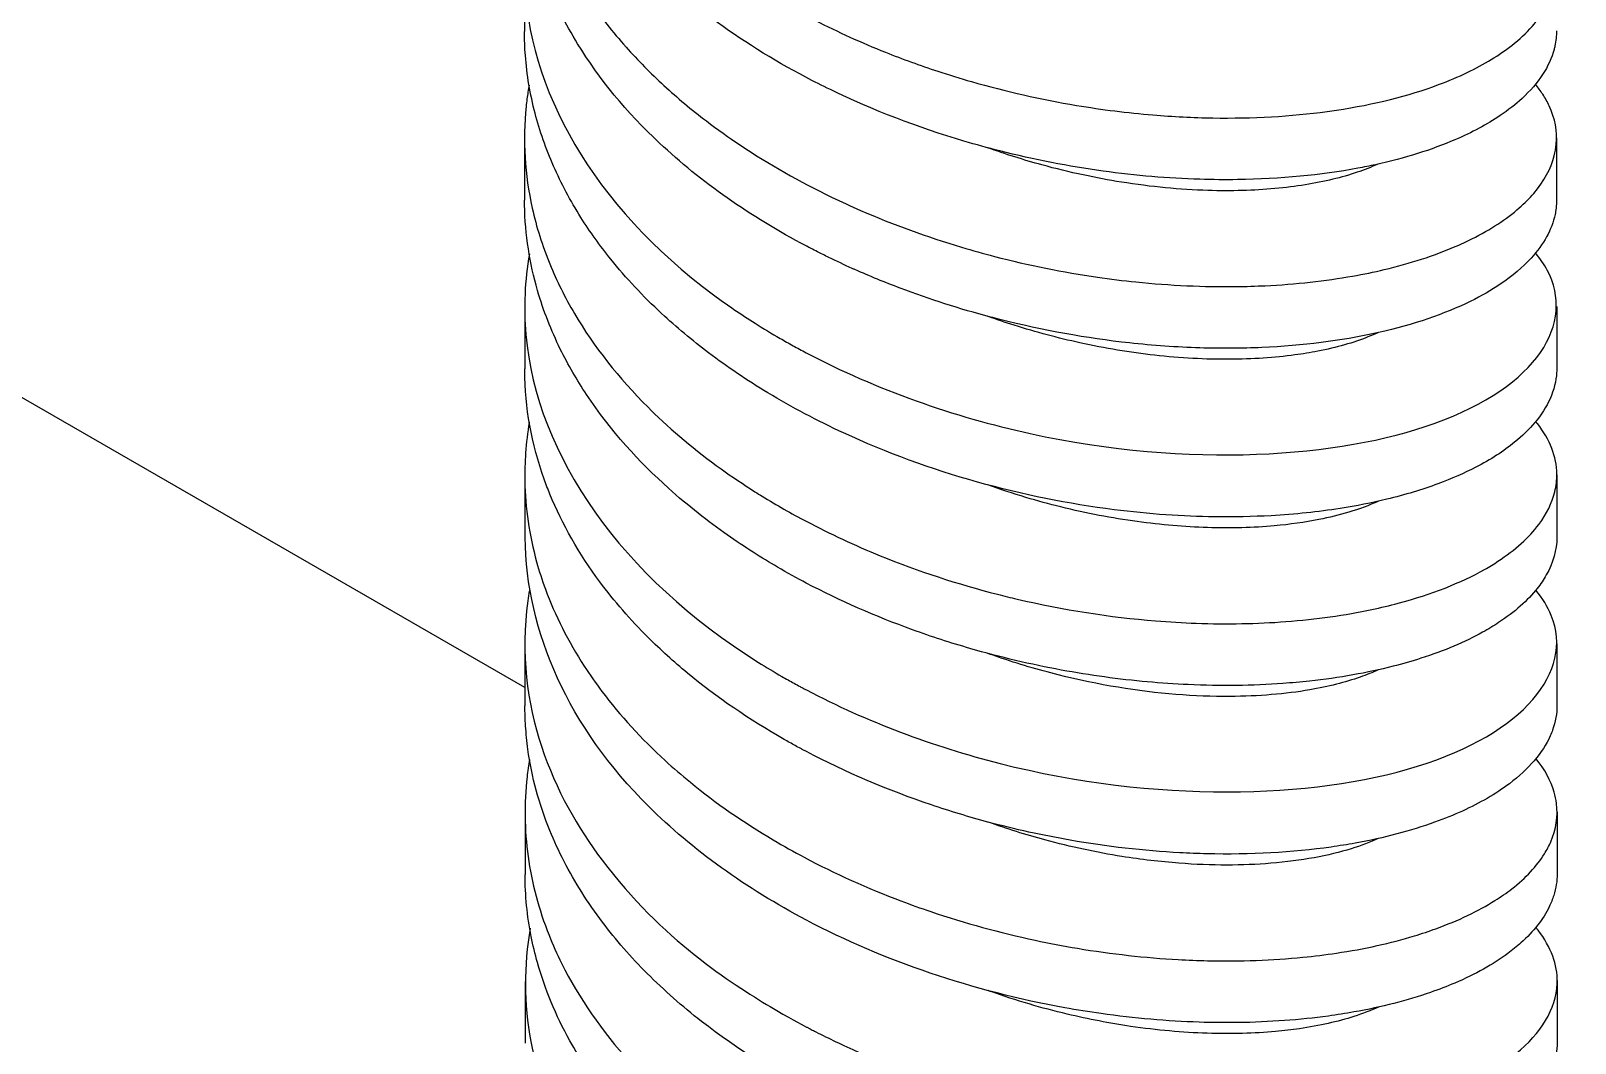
# Model space of a CAD drawing. Header units: millimetres. Extents: x 129 to 6329, y 33 to 3553.
# Drawn here: x 5149.77 to 5179.7, y 2788.16 to 2807.78 of the extents above; entities that cross this region are included whole.
import ezdxf

# ---------------------------------------------------------------- set-up
doc = ezdxf.new("R2010")
doc.units = ezdxf.units.MM
doc.layers.add('vistasIsometricas', color=255, linetype='Continuous')

msp = doc.modelspace()

# ---------------------------------------------------------------- linework, layer by layer
at = {"layer": 'vistasIsometricas', "extrusion": (1e-16, 0.816497, 0.57735)}
for p, q in [((5159.344, 2795.052), (5079.296, 2841.191)), ((5159.334, 2808.961), (5159.335, 2807.765)), ((5176.836, 2806.661), (5176.836, 2806.661)), ((5159.336, 2805.693), (5159.337, 2804.497)), ((5179.336, 2805.708), (5179.337, 2804.512)), ((5176.838, 2803.394), (5176.838, 2803.394)), ((5159.339, 2802.426), (5159.34, 2801.23)), ((5179.339, 2802.44), (5179.34, 2801.244)), ((5159.341, 2799.158), (5159.342, 2797.962)), ((5179.341, 2799.173), (5179.342, 2797.977)), ((5176.843, 2796.859), (5176.843, 2796.859)), ((5159.343, 2795.891), (5159.344, 2794.695)), ((5179.343, 2795.898), (5179.344, 2794.71)), ((5159.406, 2795.017), (5159.406, 2795.017)), ((5159.346, 2792.624), (5159.347, 2791.428)), ((5179.346, 2792.638), (5179.347, 2791.442)), ((5176.847, 2790.324), (5176.847, 2790.324)), ((5159.348, 2789.357), (5159.349, 2788.16)), ((5179.348, 2789.371), (5179.349, 2788.175))]:
    msp.add_line(p, q, dxfattribs=at)
at = {"layer": 'vistasIsometricas'}
for points, knots in [([(5164.789, 2806.88), (5164.142, 2807.221), (5163.532, 2807.602), (5162.971, 2808.019), (5162.521, 2808.354), (5162.104, 2808.712), (5161.725, 2809.089), (5161.519, 2809.295), (5161.324, 2809.506), (5161.141, 2809.722), (5160.624, 2810.335), (5160.207, 2810.989), (5159.906, 2811.666), (5159.876, 2811.734), (5159.847, 2811.801), (5159.819, 2811.869), (5159.568, 2812.483), (5159.412, 2813.115), (5159.355, 2813.75), (5159.338, 2813.933), (5159.33, 2814.116), (5159.33, 2814.299)], [0.091427655, 0.091427655, 0.091427655, 0.091427655, 0.092228967, 0.092228967, 0.092228967, 0.092872743, 0.092872743, 0.092872743, 0.093223851, 0.093223851, 0.093223851, 0.09421872, 0.09421872, 0.09421872, 0.094317832, 0.094317832, 0.094317832, 0.095213594, 0.095213594, 0.095213594, 0.095471195, 0.095471195, 0.095471195, 0.095471195]), ([(5159.418, 2813.264), (5159.372, 2812.989), (5159.344, 2812.712), (5159.324, 2812.115), (5159.339, 2811.794), (5159.424, 2811.102), (5159.504, 2810.732), (5159.719, 2810.036), (5159.848, 2809.71), (5160.171, 2809.041), (5160.369, 2808.699), (5160.809, 2808.057), (5161.045, 2807.755), (5161.532, 2807.208), (5161.777, 2806.959), (5162.297, 2806.482), (5162.572, 2806.253), (5163.072, 2805.871), (5163.292, 2805.714), (5164.073, 2805.193), (5164.666, 2804.857), (5165.472, 2804.469), (5165.659, 2804.383), (5166.482, 2804.024), (5167.138, 2803.786), (5168.017, 2803.523), (5168.229, 2803.464), (5169.107, 2803.236), (5169.776, 2803.102), (5170.689, 2802.969), (5170.937, 2802.939), (5171.851, 2802.845), (5172.503, 2802.816), (5173.319, 2802.826), (5173.505, 2802.832), (5174.286, 2802.869), (5174.854, 2802.933), (5175.594, 2803.064), (5175.799, 2803.106), (5176.504, 2803.273), (5176.963, 2803.423), (5177.482, 2803.646), (5177.592, 2803.696), (5178.059, 2803.93), (5178.366, 2804.132), (5178.718, 2804.44), (5178.811, 2804.534), (5179.094, 2804.864), (5179.227, 2805.109), (5179.311, 2805.433), (5179.324, 2805.507), (5179.353, 2805.832), (5179.308, 2806.082), (5179.158, 2806.401), (5179.117, 2806.476), (5179.027, 2806.615), (5178.979, 2806.679), (5178.927, 2806.743)], [0.986553, 0.986553, 0.986553, 0.986553, 1.041179, 1.041179, 1.104434, 1.104434, 1.178133, 1.178133, 1.244635, 1.244635, 1.317033, 1.317033, 1.384332, 1.384332, 1.443417, 1.443417, 1.501973, 1.501973, 1.545118, 1.545118, 1.650433, 1.650433, 1.681635, 1.681635, 1.786296, 1.786296, 1.819332, 1.819332, 1.922626, 1.922626, 1.9615, 1.9615, 2.066473, 2.066473, 2.097999, 2.097999, 2.200798, 2.200798, 2.241819, 2.241819, 2.347092, 2.347092, 2.376686, 2.376686, 2.478956, 2.478956, 2.522367, 2.522367, 2.62767, 2.62767, 2.659069, 2.659069, 2.763896, 2.763896, 2.796158, 2.796158, 2.824794, 2.824794, 2.824794, 2.824794]), ([(5164.791, 2803.612), (5164.255, 2803.895), (5163.744, 2804.205), (5162.792, 2804.873), (5162.353, 2805.228), (5161.316, 2806.202), (5160.782, 2806.848), (5160.249, 2807.721), (5160.142, 2807.914), (5159.798, 2808.604), (5159.614, 2809.111), (5159.46, 2809.776), (5159.431, 2809.927), (5159.358, 2810.395), (5159.333, 2810.713), (5159.332, 2811.032)], [0.0000171, 0.0000171, 0.0000171, 0.0000171, 0.0932281, 0.0932281, 0.1852943, 0.1852943, 0.3310992, 0.3310992, 0.3717612, 0.3717612, 0.4746401, 0.4746401, 0.5045436, 0.5045436, 0.5674759, 0.5674759, 0.5674759, 0.5674759]), ([(5159.424, 2809.994), (5159.358, 2809.613), (5159.327, 2809.226), (5159.335, 2808.836), (5159.381, 2806.652), (5160.673, 2804.385), (5162.999, 2802.663), (5163.257, 2802.472), (5163.526, 2802.288), (5163.806, 2802.111), (5163.964, 2802.011), (5164.125, 2801.914), (5164.29, 2801.819), (5164.372, 2801.771), (5164.455, 2801.724), (5164.539, 2801.678), (5164.623, 2801.632), (5164.705, 2801.587), (5164.793, 2801.541)], [0.915469632, 0.915469632, 0.915469632, 0.915469632, 0.915791287, 0.915791287, 0.915791287, 0.917592159, 0.917592159, 0.917592159, 0.917791627, 0.917791627, 0.917791627, 0.917904415, 0.917904415, 0.917904415, 0.917960809, 0.917960809, 0.917960809, 0.918017203, 0.918017203, 0.918017203, 0.918017203]), ([(5164.788, 2808.076), (5164.789, 2808.075), (5164.803, 2808.068), (5164.811, 2808.064), (5164.819, 2808.06), (5164.826, 2808.055), (5164.834, 2808.051), (5164.85, 2808.043), (5164.865, 2808.035), (5164.88, 2808.027), (5164.911, 2808.011), (5164.942, 2807.996), (5164.973, 2807.98), (5165.408, 2807.758), (5165.862, 2807.553), (5166.332, 2807.365), (5166.663, 2807.233), (5167.001, 2807.11), (5167.345, 2806.997), (5167.561, 2806.926), (5167.779, 2806.859), (5167.999, 2806.796), (5168.664, 2806.605), (5169.348, 2806.451), (5170.035, 2806.336), (5170.528, 2806.253), (5171.022, 2806.191), (5171.513, 2806.15), (5171.904, 2806.117), (5172.292, 2806.098), (5172.674, 2806.092), (5173.444, 2806.08), (5174.191, 2806.122), (5174.889, 2806.217), (5174.95, 2806.225), (5175.01, 2806.234), (5175.07, 2806.243), (5175.798, 2806.353), (5176.468, 2806.52), (5177.05, 2806.737), (5177.245, 2806.81), (5177.43, 2806.889), (5177.604, 2806.972), (5177.935, 2807.13), (5178.225, 2807.307), (5178.468, 2807.498), (5178.767, 2807.732), (5178.995, 2807.988), (5179.141, 2808.257), (5179.172, 2808.314), (5179.2, 2808.371), (5179.223, 2808.429), (5179.355, 2808.751), (5179.371, 2809.088), (5179.26, 2809.421), (5179.221, 2809.54), (5179.165, 2809.658), (5179.093, 2809.774), (5179.044, 2809.854), (5178.988, 2809.933), (5178.924, 2810.01)], [0.9064565, 0.9064565, 0.9064565, 0.9064565, 0.90646919, 0.90646919, 0.90646919, 0.90648189, 0.90648189, 0.90648189, 0.90650727, 0.90650727, 0.90650727, 0.90655804, 0.90655804, 0.90655804, 0.90726881, 0.90726881, 0.90726881, 0.90776827, 0.90776827, 0.90776827, 0.90808111, 0.90808111, 0.90808111, 0.90902757, 0.90902757, 0.90902757, 0.90970573, 0.90970573, 0.90970573, 0.91024522, 0.91024522, 0.91024522, 0.91133034, 0.91133034, 0.91133034, 0.91142506, 0.91142506, 0.91142506, 0.91257043, 0.91257043, 0.91257043, 0.91295495, 0.91295495, 0.91295495, 0.91368421, 0.91368421, 0.91368421, 0.91457956, 0.91457956, 0.91457956, 0.91476883, 0.91476883, 0.91476883, 0.91582649, 0.91582649, 0.91582649, 0.91620417, 0.91620417, 0.91620417, 0.91646172, 0.91646172, 0.91646172, 0.91646172]), ([(5179.34, 2801.244), (5179.34, 2801.217), (5179.339, 2801.189), (5179.327, 2800.989), (5179.284, 2800.818), (5179.138, 2800.492), (5179.04, 2800.337), (5178.804, 2800.056), (5178.673, 2799.928), (5178.309, 2799.633), (5178.058, 2799.47), (5177.547, 2799.206), (5177.302, 2799.098), (5176.732, 2798.887), (5176.4, 2798.787), (5175.758, 2798.631), (5175.456, 2798.572), (5174.717, 2798.456), (5174.27, 2798.409), (5173.448, 2798.363), (5173.082, 2798.356), (5172.399, 2798.365), (5172.085, 2798.378), (5171.435, 2798.423), (5171.099, 2798.456), (5169.883, 2798.61), (5168.992, 2798.788), (5167.221, 2799.285), (5166.35, 2799.602), (5165.01, 2800.222), (5164.519, 2800.482), (5163.649, 2801.007), (5163.266, 2801.265), (5162.582, 2801.782), (5162.278, 2802.036), (5161.632, 2802.637), (5161.303, 2802.988), (5160.797, 2803.617), (5160.603, 2803.888), (5160.224, 2804.488), (5160.047, 2804.82), (5159.751, 2805.494), (5159.631, 2805.836), (5159.444, 2806.553), (5159.381, 2806.928), (5159.341, 2807.458), (5159.335, 2807.611), (5159.335, 2807.765)], [0.567243, 0.567243, 0.567243, 0.567243, 0.578932, 0.578932, 0.65105, 0.65105, 0.718528, 0.718528, 0.777631, 0.777631, 0.860489, 0.860489, 0.92472, 0.92472, 0.99876, 0.99876, 1.058704, 1.058704, 1.139276, 1.139276, 1.200808, 1.200808, 1.251576, 1.251576, 1.304516, 1.304516, 1.441769, 1.441769, 1.580608, 1.580608, 1.666006, 1.666006, 1.739127, 1.739127, 1.804216, 1.804216, 1.886407, 1.886407, 1.945723, 1.945723, 2.015197, 2.015197, 2.084447, 2.084447, 2.158798, 2.158798, 2.189093, 2.189093, 2.189093, 2.189093]), ([(5179.335, 2807.779), (5179.335, 2807.682), (5179.324, 2807.584), (5179.303, 2807.487), (5179.299, 2807.465), (5179.293, 2807.442), (5179.287, 2807.42), (5179.2, 2807.09), (5178.99, 2806.767), (5178.666, 2806.469), (5178.541, 2806.354), (5178.4, 2806.244), (5178.243, 2806.137), (5177.99, 2805.968), (5177.697, 2805.81), (5177.367, 2805.668), (5176.918, 2805.475), (5176.399, 2805.312), (5175.826, 2805.186), (5175.714, 2805.161), (5175.6, 2805.138), (5175.484, 2805.117), (5174.773, 2804.984), (5173.987, 2804.907), (5173.154, 2804.896), (5172.913, 2804.892), (5172.668, 2804.894), (5172.42, 2804.902), (5171.811, 2804.921), (5171.183, 2804.973), (5170.547, 2805.061), (5169.883, 2805.153), (5169.211, 2805.284), (5168.545, 2805.453), (5168.313, 2805.512), (5168.082, 2805.575), (5167.852, 2805.643), (5166.96, 2805.907), (5166.087, 2806.241), (5165.264, 2806.64), (5165.104, 2806.717), (5164.945, 2806.797), (5164.789, 2806.88)], [0.083910542, 0.083910542, 0.083910542, 0.083910542, 0.08420222, 0.08420222, 0.08420222, 0.084269959, 0.084269959, 0.084269959, 0.08526483, 0.08526483, 0.08526483, 0.085647307, 0.085647307, 0.085647307, 0.086259724, 0.086259724, 0.086259724, 0.087092394, 0.087092394, 0.087092394, 0.087254591, 0.087254591, 0.087254591, 0.088249461, 0.088249461, 0.088249461, 0.08853748, 0.08853748, 0.08853748, 0.089244348, 0.089244348, 0.089244348, 0.089982567, 0.089982567, 0.089982567, 0.090239221, 0.090239221, 0.090239221, 0.091234088, 0.091234088, 0.091234088, 0.091427654, 0.091427654, 0.091427654, 0.091427654]), ([(5159.423, 2806.729), (5159.408, 2806.639), (5159.395, 2806.549), (5159.384, 2806.459), (5159.378, 2806.411), (5159.372, 2806.363), (5159.367, 2806.315), (5159.301, 2805.657), (5159.341, 2804.995), (5159.486, 2804.343), (5159.567, 2803.979), (5159.68, 2803.618), (5159.825, 2803.263), (5159.959, 2802.936), (5160.119, 2802.614), (5160.304, 2802.299), (5160.681, 2801.66), (5161.162, 2801.05), (5161.731, 2800.483), (5161.747, 2800.467), (5161.763, 2800.452), (5161.779, 2800.436), (5162.191, 2800.03), (5162.649, 2799.647), (5163.144, 2799.291), (5163.357, 2799.138), (5163.577, 2798.99), (5163.802, 2798.847), (5163.849, 2798.818), (5163.896, 2798.788), (5163.944, 2798.759), (5164.082, 2798.674), (5164.222, 2798.591), (5164.364, 2798.51), (5164.506, 2798.429), (5164.653, 2798.348), (5164.795, 2798.274)], [0.919267624, 0.919267624, 0.919267624, 0.919267624, 0.919394625, 0.919394625, 0.919394625, 0.919462309, 0.919462309, 0.919462309, 0.920389496, 0.920389496, 0.920389496, 0.920907397, 0.920907397, 0.920907397, 0.921384388, 0.921384388, 0.921384388, 0.922352485, 0.922352485, 0.922352485, 0.922379251, 0.922379251, 0.922379251, 0.923075029, 0.923075029, 0.923075029, 0.923374125, 0.923374125, 0.923374125, 0.9234363, 0.9234363, 0.9234363, 0.923616936, 0.923616936, 0.923616936, 0.923797572, 0.923797572, 0.923797572, 0.923797572]), ([(5175.871, 2805.196), (5175.748, 2805.14), (5175.615, 2805.087), (5175.176, 2804.938), (5174.838, 2804.856), (5174.277, 2804.765), (5174.081, 2804.741), (5173.472, 2804.685), (5173.037, 2804.672), (5172.045, 2804.702), (5171.482, 2804.755), (5170.658, 2804.887), (5170.411, 2804.933), (5169.898, 2805.043), (5169.631, 2805.108), (5169.011, 2805.278), (5168.658, 2805.389), (5168.308, 2805.515)], [-21.1496827, -21.1496827, -21.1496827, -21.1496827, -21.110028, -21.110028, -21.0287494, -21.0287494, -20.9881559, -20.9881559, -20.9076396, -20.9076396, -20.8137418, -20.8137418, -20.7742202, -20.7742202, -20.7319173, -20.7319173, -20.6759714, -20.6759714, -20.6759714, -20.6759714]), ([(5164.796, 2797.078), (5164.621, 2797.17), (5164.434, 2797.273), (5164.238, 2797.387), (5163.933, 2797.565), (5163.605, 2797.771), (5163.265, 2798.01), (5162.895, 2798.27), (5162.509, 2798.569), (5162.126, 2798.915), (5161.566, 2799.418), (5161.01, 2800.021), (5160.537, 2800.733), (5160.353, 2801.01), (5160.182, 2801.304), (5160.03, 2801.613), (5159.854, 2801.971), (5159.704, 2802.351), (5159.588, 2802.75), (5159.438, 2803.271), (5159.347, 2803.826), (5159.338, 2804.408), (5159.338, 2804.438), (5159.337, 2804.467), (5159.337, 2804.497)], [0.074086648, 0.074086648, 0.074086648, 0.074086648, 0.074832129, 0.074832129, 0.074832129, 0.075991637, 0.075991637, 0.075991637, 0.077249897, 0.077249897, 0.077249897, 0.079086166, 0.079086166, 0.079086166, 0.07980162, 0.07980162, 0.07980162, 0.080627986, 0.080627986, 0.080627986, 0.081706611, 0.081706611, 0.081706611, 0.081761582, 0.081761582, 0.081761582, 0.081761582]), ([(5179.337, 2804.512), (5179.337, 2804.455), (5179.334, 2804.398), (5179.326, 2804.341), (5179.321, 2804.301), (5179.315, 2804.26), (5179.306, 2804.22), (5179.243, 2803.929), (5179.087, 2803.643), (5178.841, 2803.374), (5178.68, 2803.198), (5178.48, 2803.029), (5178.245, 2802.87), (5178.071, 2802.753), (5177.877, 2802.641), (5177.664, 2802.536), (5177.165, 2802.291), (5176.564, 2802.084), (5175.883, 2801.931), (5175.865, 2801.927), (5175.846, 2801.923), (5175.828, 2801.919), (5175.161, 2801.772), (5174.418, 2801.677), (5173.626, 2801.642), (5173.236, 2801.624), (5172.833, 2801.622), (5172.422, 2801.635), (5171.976, 2801.648), (5171.52, 2801.68), (5171.057, 2801.731), (5170.23, 2801.822), (5169.384, 2801.973), (5168.547, 2802.186), (5168.486, 2802.201), (5168.425, 2802.217), (5168.364, 2802.233), (5167.773, 2802.39), (5167.188, 2802.576), (5166.617, 2802.792), (5166.32, 2802.905), (5166.028, 2803.025), (5165.74, 2803.152), (5165.722, 2803.16), (5165.704, 2803.168), (5165.686, 2803.176), (5165.534, 2803.245), (5165.383, 2803.315), (5165.234, 2803.388), (5165.159, 2803.424), (5165.085, 2803.461), (5165.011, 2803.499), (5164.97, 2803.52), (5164.929, 2803.541), (5164.888, 2803.562), (5164.861, 2803.576), (5164.833, 2803.59), (5164.806, 2803.605), (5164.801, 2803.607), (5164.793, 2803.612), (5164.791, 2803.612)], [0.078130164, 0.078130164, 0.078130164, 0.078130164, 0.078300659, 0.078300659, 0.078300659, 0.078421878, 0.078421878, 0.078421878, 0.079295536, 0.079295536, 0.079295536, 0.079866971, 0.079866971, 0.079866971, 0.080290427, 0.080290427, 0.080290427, 0.081285295, 0.081285295, 0.081285295, 0.081312064, 0.081312064, 0.081312064, 0.082280167, 0.082280167, 0.082280167, 0.082757158, 0.082757158, 0.082757158, 0.083275062, 0.083275062, 0.083275062, 0.084202251, 0.084202251, 0.084202251, 0.084269928, 0.084269928, 0.084269928, 0.084924798, 0.084924798, 0.084924798, 0.085264805, 0.085264805, 0.085264805, 0.085286071, 0.085286071, 0.085286071, 0.085466708, 0.085466708, 0.085466708, 0.085557026, 0.085557026, 0.085557026, 0.085607453, 0.085607453, 0.085607453, 0.085641321, 0.085641321, 0.085641321, 0.085647345, 0.085647345, 0.085647345, 0.085647345]), ([(5159.431, 2803.459), (5159.341, 2802.943), (5159.316, 2802.42), (5159.362, 2801.894), (5159.567, 2799.543), (5161.226, 2797.191), (5163.869, 2795.54), (5164.018, 2795.446), (5164.171, 2795.355), (5164.325, 2795.266), (5164.403, 2795.222), (5164.481, 2795.178), (5164.56, 2795.134), (5164.599, 2795.113), (5164.638, 2795.091), (5164.678, 2795.07), (5164.698, 2795.059), (5164.718, 2795.049), (5164.738, 2795.038), (5164.748, 2795.033), (5164.758, 2795.027), (5164.768, 2795.022), (5164.778, 2795.017), (5164.79, 2795.01), (5164.798, 2795.006)], [0.925838719, 0.925838719, 0.925838719, 0.925838719, 0.926463758, 0.926463758, 0.926463758, 0.929261525, 0.929261525, 0.929261525, 0.92941972, 0.92941972, 0.92941972, 0.929498818, 0.929498818, 0.929498818, 0.929538367, 0.929538367, 0.929538367, 0.929558141, 0.929558141, 0.929558141, 0.929568029, 0.929568029, 0.929568029, 0.929577916, 0.929577916, 0.929577916, 0.929577916]), ([(5164.793, 2801.541), (5166.159, 2800.821), (5167.659, 2800.299), (5169.136, 2799.975), (5172.217, 2799.3), (5175.132, 2799.511), (5176.966, 2800.17), (5178.991, 2800.898), (5179.695, 2802.124), (5179.156, 2803.139), (5179.095, 2803.254), (5179.019, 2803.366), (5178.929, 2803.475)], [0.918017203, 0.918017203, 0.918017203, 0.918017203, 0.918892503, 0.918892503, 0.918892503, 0.920718254, 0.920718254, 0.920718254, 0.922732944, 0.922732944, 0.922732944, 0.922960955, 0.922960955, 0.922960955, 0.922960955]), ([(5175.874, 2801.929), (5175.812, 2801.9), (5175.748, 2801.873), (5175.4, 2801.736), (5175.074, 2801.642), (5174.565, 2801.543), (5174.417, 2801.519), (5173.872, 2801.445), (5173.446, 2801.416), (5172.534, 2801.411), (5172.049, 2801.437), (5171.075, 2801.546), (5170.59, 2801.625), (5169.676, 2801.826), (5169.251, 2801.939), (5168.654, 2802.128), (5168.482, 2802.186), (5168.311, 2802.247)], [-23.0177787, -23.0177787, -23.0177787, -23.0177787, -22.9979254, -22.9979254, -22.9146358, -22.9146358, -22.8824533, -22.8824533, -22.8002186, -22.8002186, -22.7169472, -22.7169472, -22.6387748, -22.6387748, -22.5714402, -22.5714402, -22.5440478, -22.5440478, -22.5440478, -22.5440478]), ([(5164.799, 2793.81), (5164.783, 2793.819), (5164.762, 2793.829), (5164.744, 2793.839), (5164.726, 2793.849), (5164.708, 2793.859), (5164.69, 2793.868), (5164.653, 2793.888), (5164.617, 2793.907), (5164.581, 2793.927), (5164.509, 2793.967), (5164.438, 2794.006), (5164.367, 2794.047), (5163.691, 2794.432), (5163.061, 2794.863), (5162.493, 2795.332), (5162.226, 2795.553), (5161.973, 2795.783), (5161.735, 2796.02), (5161.387, 2796.365), (5161.073, 2796.727), (5160.795, 2797.102), (5160.393, 2797.644), (5160.068, 2798.214), (5159.829, 2798.8), (5159.789, 2798.896), (5159.753, 2798.992), (5159.718, 2799.089), (5159.472, 2799.776), (5159.345, 2800.483), (5159.34, 2801.191), (5159.34, 2801.204), (5159.34, 2801.217), (5159.34, 2801.23)], [0.068306263, 0.068306263, 0.068306263, 0.068306263, 0.068328842, 0.068328842, 0.068328842, 0.068351422, 0.068351422, 0.068351422, 0.068396581, 0.068396581, 0.068396581, 0.068486899, 0.068486899, 0.068486899, 0.069346747, 0.069346747, 0.069346747, 0.06975135, 0.06975135, 0.06975135, 0.07034164, 0.07034164, 0.07034164, 0.071196437, 0.071196437, 0.071196437, 0.071336514, 0.071336514, 0.071336514, 0.07233139, 0.07233139, 0.07233139, 0.072349828, 0.072349828, 0.072349828, 0.072349828]), ([(5159.428, 2800.194), (5159.394, 2799.997), (5159.371, 2799.799), (5159.344, 2799.42), (5159.339, 2799.239), (5159.351, 2798.531), (5159.428, 2798.005), (5159.62, 2797.31), (5159.676, 2797.135), (5159.928, 2796.448), (5160.181, 2795.948), (5160.602, 2795.3), (5160.716, 2795.137), (5161.19, 2794.507), (5161.601, 2794.059), (5162.219, 2793.493), (5162.382, 2793.353), (5163.043, 2792.812), (5163.582, 2792.439), (5164.353, 2791.982), (5164.554, 2791.87), (5165.355, 2791.444), (5165.983, 2791.162), (5166.821, 2790.845), (5167.013, 2790.776), (5167.872, 2790.485), (5168.55, 2790.3), (5169.504, 2790.096), (5169.779, 2790.044), (5170.713, 2789.888), (5171.367, 2789.815), (5172.195, 2789.769), (5172.383, 2789.762), (5173.213, 2789.743), (5173.832, 2789.766), (5174.64, 2789.846), (5174.857, 2789.873), (5175.615, 2789.986), (5176.121, 2790.099), (5176.725, 2790.282), (5176.864, 2790.329), (5177.434, 2790.536), (5177.817, 2790.719), (5178.256, 2790.996), (5178.366, 2791.072), (5178.741, 2791.363), (5178.953, 2791.591), (5179.148, 2791.906), (5179.189, 2791.983), (5179.328, 2792.306), (5179.366, 2792.556), (5179.326, 2792.879), (5179.311, 2792.952), (5179.226, 2793.247), (5179.108, 2793.465), (5178.936, 2793.674)], [0.986424, 0.986424, 0.986424, 0.986424, 1.025651, 1.025651, 1.061259, 1.061259, 1.165325, 1.165325, 1.200723, 1.200723, 1.304838, 1.304838, 1.340396, 1.340396, 1.444473, 1.444473, 1.479909, 1.479909, 1.584015, 1.584015, 1.619543, 1.619543, 1.723627, 1.723627, 1.754303, 1.754303, 1.859629, 1.859629, 1.90207, 1.90207, 2.004549, 2.004549, 2.035036, 2.035036, 2.140184, 2.140184, 2.180136, 2.180136, 2.283176, 2.283176, 2.31546, 2.31546, 2.420278, 2.420278, 2.458431, 2.458431, 2.561891, 2.561891, 2.595436, 2.595436, 2.69998, 2.69998, 2.731062, 2.731062, 2.824811, 2.824811, 2.824811, 2.824811]), ([(5164.795, 2798.274), (5165.256, 2798.031), (5165.736, 2797.808), (5166.228, 2797.608), (5166.965, 2797.308), (5167.731, 2797.057), (5168.505, 2796.859), (5168.63, 2796.827), (5168.755, 2796.796), (5168.88, 2796.767), (5169.779, 2796.556), (5170.685, 2796.416), (5171.565, 2796.344), (5171.829, 2796.323), (5172.092, 2796.308), (5172.351, 2796.298), (5172.951, 2796.277), (5173.533, 2796.288), (5174.088, 2796.33), (5174.68, 2796.375), (5175.239, 2796.454), (5175.756, 2796.564), (5175.931, 2796.601), (5176.102, 2796.641), (5176.266, 2796.685), (5176.916, 2796.858), (5177.481, 2797.082), (5177.941, 2797.342), (5178.032, 2797.393), (5178.118, 2797.445), (5178.2, 2797.499), (5178.536, 2797.719), (5178.802, 2797.959), (5178.992, 2798.212), (5179.145, 2798.417), (5179.249, 2798.629), (5179.301, 2798.845), (5179.329, 2798.96), (5179.343, 2799.076), (5179.341, 2799.192), (5179.336, 2799.524), (5179.209, 2799.855), (5178.964, 2800.168), (5178.953, 2800.182), (5178.942, 2800.195), (5178.931, 2800.208)], [0.923797574, 0.923797574, 0.923797574, 0.923797574, 0.924383982, 0.924383982, 0.924383982, 0.925261588, 0.925261588, 0.925261588, 0.925403014, 0.925403014, 0.925403014, 0.926419648, 0.926419648, 0.926419648, 0.926725603, 0.926725603, 0.926725603, 0.927433916, 0.927433916, 0.927433916, 0.928189618, 0.928189618, 0.928189618, 0.928445801, 0.928445801, 0.928445801, 0.929455331, 0.929455331, 0.929455331, 0.929653633, 0.929653633, 0.929653633, 0.930462537, 0.930462537, 0.930462537, 0.931117649, 0.931117649, 0.931117649, 0.931467426, 0.931467426, 0.931467426, 0.932469998, 0.932469998, 0.932469998, 0.932512766, 0.932512766, 0.932512766, 0.932512766]), ([(5175.876, 2798.661), (5175.707, 2798.584), (5175.517, 2798.513), (5175.128, 2798.396), (5174.934, 2798.348), (5174.459, 2798.254), (5174.171, 2798.213), (5173.461, 2798.15), (5173.027, 2798.137), (5172.132, 2798.166), (5171.676, 2798.204), (5170.723, 2798.335), (5170.227, 2798.429), (5169.502, 2798.608), (5169.276, 2798.67), (5168.804, 2798.811), (5168.557, 2798.892), (5168.313, 2798.98)], [-23.5581713, -23.5581713, -23.5581713, -23.5581713, -23.5035712, -23.5035712, -23.4563597, -23.4563597, -23.3955843, -23.3955843, -23.3152813, -23.3152813, -23.2386097, -23.2386097, -23.1594171, -23.1594171, -23.1236259, -23.1236259, -23.0845163, -23.0845163, -23.0845163, -23.0845163]), ([(5164.801, 2790.543), (5163.635, 2791.158), (5162.587, 2791.906), (5161.737, 2792.752), (5160.208, 2794.274), (5159.364, 2796.118), (5159.349, 2797.963)], [0.062525899, 0.062525899, 0.062525899, 0.062525899, 0.063970986, 0.063970986, 0.063970986, 0.066569448, 0.066569448, 0.066569448, 0.066569448]), ([(5179.342, 2797.977), (5179.342, 2797.973), (5179.342, 2797.969), (5179.34, 2797.718), (5179.271, 2797.472), (5179.086, 2797.146), (5179.027, 2797.059), (5178.775, 2796.739), (5178.524, 2796.515), (5178.115, 2796.246), (5178.012, 2796.184), (5177.559, 2795.934), (5177.159, 2795.763), (5176.535, 2795.563), (5176.354, 2795.511), (5175.671, 2795.337), (5175.128, 2795.24), (5174.379, 2795.158), (5174.207, 2795.143), (5173.446, 2795.088), (5172.832, 2795.08), (5171.936, 2795.12), (5171.672, 2795.138), (5170.856, 2795.212), (5170.299, 2795.288), (5169.147, 2795.5), (5168.555, 2795.64), (5167.593, 2795.918), (5167.221, 2796.039), (5166.142, 2796.43), (5165.451, 2796.732), (5164.796, 2797.078)], [2.189189, 2.189189, 2.189189, 2.189189, 2.19093, 2.19093, 2.294431, 2.294431, 2.332431, 2.332431, 2.437219, 2.437219, 2.469668, 2.469668, 2.572768, 2.572768, 2.612478, 2.612478, 2.717596, 2.717596, 2.748306, 2.748306, 2.850856, 2.850856, 2.892993, 2.892993, 2.979799, 2.979799, 3.071393, 3.071393, 3.130031, 3.130031, 3.243872, 3.243872, 3.243872, 3.243872]), ([(5159.43, 2796.927), (5159.419, 2796.862), (5159.409, 2796.797), (5159.4, 2796.733), (5159.12, 2794.676), (5159.906, 2792.947), (5160.84, 2791.707), (5162.005, 2790.163), (5163.345, 2789.319), (5164.098, 2788.868), (5164.454, 2788.654), (5164.695, 2788.528), (5164.802, 2788.471)], [0.931335822, 0.931335822, 0.931335822, 0.931335822, 0.93144275, 0.93144275, 0.93144275, 0.934863107, 0.934863107, 0.934863107, 0.939123775, 0.939123775, 0.939123775, 0.941138657, 0.941138657, 0.941138657, 0.941138657]), ([(5164.798, 2795.006), (5165.964, 2794.391), (5167.248, 2793.911), (5168.553, 2793.58), (5171.535, 2792.823), (5174.598, 2792.887), (5176.642, 2793.525), (5178.696, 2794.167), (5179.678, 2795.361), (5179.233, 2796.45), (5179.165, 2796.617), (5179.064, 2796.782), (5178.933, 2796.941)], [0.929577916, 0.929577916, 0.929577916, 0.929577916, 0.931023004, 0.931023004, 0.931023004, 0.934324301, 0.934324301, 0.934324301, 0.93764112, 0.93764112, 0.93764112, 0.938150844, 0.938150844, 0.938150844, 0.938150844]), ([(5175.878, 2795.394), (5175.77, 2795.344), (5175.653, 2795.297), (5175.242, 2795.153), (5174.915, 2795.069), (5174.086, 2794.927), (5173.564, 2794.882), (5172.665, 2794.877), (5172.317, 2794.89), (5171.228, 2794.978), (5170.459, 2795.102), (5169.293, 2795.395), (5168.904, 2795.509), (5168.451, 2795.665), (5168.383, 2795.688), (5168.315, 2795.713)], [-24.2618989, -24.2618989, -24.2618989, -24.2618989, -24.2268317, -24.2268317, -24.1468293, -24.1468293, -24.0443745, -24.0443745, -23.9837424, -23.9837424, -23.8602674, -23.8602674, -23.7988138, -23.7988138, -23.7879709, -23.7879709, -23.7879709, -23.7879709]), ([(5179.349, 2788.175), (5179.349, 2788.173), (5179.349, 2788.171), (5179.349, 2788.094), (5179.342, 2788.018), (5179.287, 2787.694), (5179.176, 2787.448), (5178.932, 2787.124), (5178.857, 2787.038), (5178.55, 2786.73), (5178.264, 2786.519), (5177.81, 2786.266), (5177.694, 2786.207), (5177.188, 2785.97), (5176.748, 2785.812), (5176.084, 2785.637), (5175.904, 2785.594), (5175.201, 2785.449), (5174.643, 2785.372), (5173.858, 2785.315), (5173.661, 2785.305), (5172.845, 2785.278), (5172.203, 2785.294), (5171.35, 2785.365), (5171.153, 2785.384), (5170.284, 2785.485), (5169.603, 2785.603), (5168.647, 2785.825), (5168.371, 2785.895), (5167.72, 2786.079), (5167.348, 2786.197), (5166.328, 2786.558), (5165.694, 2786.826), (5164.247, 2787.55), (5163.466, 2788.037), (5162.39, 2788.875), (5162.039, 2789.185), (5161.397, 2789.828), (5161.107, 2790.16), (5160.56, 2790.884), (5160.311, 2791.277), (5160, 2791.88), (5159.908, 2792.08), (5159.617, 2792.798), (5159.475, 2793.324), (5159.381, 2794.006), (5159.366, 2794.157), (5159.349, 2794.438), (5159.344, 2794.566), (5159.344, 2794.695)], [0.567612, 0.567612, 0.567612, 0.567612, 0.568449, 0.568449, 0.600047, 0.600047, 0.705004, 0.705004, 0.743809, 0.743809, 0.847116, 0.847116, 0.880203, 0.880203, 0.984851, 0.984851, 1.022286, 1.022286, 1.125917, 1.125917, 1.159972, 1.159972, 1.264401, 1.264401, 1.295371, 1.295371, 1.400693, 1.400693, 1.443528, 1.443528, 1.502105, 1.502105, 1.60593, 1.60593, 1.749618, 1.749618, 1.827047, 1.827047, 1.903254, 1.903254, 1.987612, 1.987612, 2.029032, 2.029032, 2.134333, 2.134333, 2.164233, 2.164233, 2.189647, 2.189647, 2.189647, 2.189647]), ([(5179.344, 2794.71), (5179.344, 2794.548), (5179.316, 2794.388), (5179.259, 2794.229), (5179.245, 2794.191), (5179.23, 2794.152), (5179.213, 2794.114), (5179.066, 2793.786), (5178.798, 2793.472), (5178.422, 2793.189), (5178.291, 2793.09), (5178.146, 2792.995), (5177.989, 2792.904), (5177.692, 2792.732), (5177.351, 2792.576), (5176.973, 2792.44), (5176.512, 2792.274), (5175.994, 2792.138), (5175.435, 2792.036), (5175.282, 2792.009), (5175.127, 2791.984), (5174.968, 2791.961), (5174.218, 2791.855), (5173.404, 2791.809), (5172.556, 2791.829), (5172.383, 2791.833), (5172.21, 2791.84), (5172.035, 2791.849), (5171.338, 2791.887), (5170.624, 2791.968), (5169.909, 2792.094), (5169.376, 2792.187), (5168.842, 2792.305), (5168.315, 2792.446), (5167.947, 2792.545), (5167.582, 2792.655), (5167.222, 2792.776), (5166.376, 2793.062), (5165.56, 2793.409), (5164.799, 2793.81)], [0.060133325, 0.060133325, 0.060133325, 0.060133325, 0.060634172, 0.060634172, 0.060634172, 0.060756649, 0.060756649, 0.060756649, 0.061802426, 0.061802426, 0.061802426, 0.06216859, 0.06216859, 0.06216859, 0.062860791, 0.062860791, 0.062860791, 0.063703008, 0.063703008, 0.063703008, 0.063932164, 0.063932164, 0.063932164, 0.06501706, 0.06501706, 0.06501706, 0.065237427, 0.065237427, 0.065237427, 0.066116013, 0.066116013, 0.066116013, 0.066771845, 0.066771845, 0.066771845, 0.067229584, 0.067229584, 0.067229584, 0.068306263, 0.068306263, 0.068306263, 0.068306263]), ([(5159.432, 2793.659), (5159.413, 2793.546), (5159.397, 2793.433), (5159.385, 2793.319), (5159.327, 2792.807), (5159.334, 2792.292), (5159.404, 2791.78), (5159.476, 2791.264), (5159.612, 2790.752), (5159.812, 2790.25), (5159.884, 2790.068), (5159.965, 2789.888), (5160.054, 2789.709), (5160.387, 2789.039), (5160.834, 2788.395), (5161.379, 2787.793), (5161.486, 2787.674), (5161.598, 2787.557), (5161.712, 2787.442), (5162.139, 2787.014), (5162.617, 2786.61), (5163.135, 2786.235), (5163.184, 2786.2), (5163.233, 2786.165), (5163.282, 2786.13), (5163.496, 2785.98), (5163.717, 2785.836), (5163.943, 2785.696), (5164.082, 2785.61), (5164.224, 2785.526), (5164.368, 2785.444), (5164.446, 2785.399), (5164.525, 2785.355), (5164.605, 2785.312), (5164.659, 2785.282), (5164.713, 2785.253), (5164.768, 2785.224), (5164.78, 2785.217), (5164.797, 2785.208), (5164.805, 2785.204)], [0.94248276, 0.94248276, 0.94248276, 0.94248276, 0.942640511, 0.942640511, 0.942640511, 0.943350779, 0.943350779, 0.943350779, 0.944066674, 0.944066674, 0.944066674, 0.944326904, 0.944326904, 0.944326904, 0.945300912, 0.945300912, 0.945300912, 0.945492838, 0.945492838, 0.945492838, 0.94620592, 0.94620592, 0.94620592, 0.946272832, 0.946272832, 0.946272832, 0.94656246, 0.94656246, 0.94656246, 0.946740731, 0.946740731, 0.946740731, 0.946838015, 0.946838015, 0.946838015, 0.946904238, 0.946904238, 0.946904238, 0.946919001, 0.946919001, 0.946919001, 0.946919001]), ([(5175.881, 2792.127), (5175.723, 2792.054), (5175.548, 2791.988), (5174.917, 2791.792), (5174.392, 2791.694), (5173.254, 2791.601), (5172.654, 2791.599), (5171.659, 2791.675), (5171.289, 2791.718), (5170.422, 2791.856), (5169.923, 2791.963), (5169.052, 2792.198), (5168.683, 2792.314), (5168.318, 2792.445)], [-23.6398564, -23.6398564, -23.6398564, -23.6398564, -23.5890184, -23.5890184, -23.4725294, -23.4725294, -23.3648099, -23.3648099, -23.3037606, -23.3037606, -23.2244369, -23.2244369, -23.1658666, -23.1658666, -23.1658666, -23.1658666]), ([(5164.806, 2784.008), (5164.452, 2784.194), (5164.11, 2784.393), (5163.478, 2784.795), (5163.186, 2784.997), (5162.321, 2785.652), (5161.792, 2786.134), (5161.038, 2786.979), (5160.773, 2787.322), (5160.423, 2787.85), (5160.315, 2788.028), (5159.943, 2788.699), (5159.732, 2789.205), (5159.539, 2789.889), (5159.498, 2790.057), (5159.386, 2790.625), (5159.347, 2791.026), (5159.347, 2791.428)], [0.0000264, 0.0000264, 0.0000264, 0.0000264, 0.0614188, 0.0614188, 0.1178115, 0.1178115, 0.2365505, 0.2365505, 0.3129369, 0.3129369, 0.3508437, 0.3508437, 0.4543642, 0.4543642, 0.4880824, 0.4880824, 0.5673414, 0.5673414, 0.5673414, 0.5673414]), ([(5179.347, 2791.442), (5179.347, 2791.302), (5179.325, 2791.163), (5179.259, 2790.95), (5179.23, 2790.877), (5179.078, 2790.561), (5178.894, 2790.325), (5178.567, 2790.032), (5178.482, 2789.964), (5178.107, 2789.687), (5177.762, 2789.495), (5177.213, 2789.261), (5177.055, 2789.2), (5176.445, 2788.988), (5175.949, 2788.86), (5175.247, 2788.735), (5175.082, 2788.709), (5174.362, 2788.611), (5173.775, 2788.567), (5172.915, 2788.555), (5172.666, 2788.558), (5171.793, 2788.586), (5171.156, 2788.64), (5170.275, 2788.765), (5170.04, 2788.803), (5168.929, 2789.004), (5168.052, 2789.228), (5166.364, 2789.801), (5165.559, 2790.143), (5164.801, 2790.543)], [2.189709, 2.189709, 2.189709, 2.189709, 2.248487, 2.248487, 2.279704, 2.279704, 2.384378, 2.384378, 2.417359, 2.417359, 2.520637, 2.520637, 2.559587, 2.559587, 2.664576, 2.664576, 2.696024, 2.696024, 2.798801, 2.798801, 2.839927, 2.839927, 2.940667, 2.940667, 2.977112, 2.977112, 3.11283, 3.11283, 3.24458, 3.24458, 3.24458, 3.24458]), ([(5159.447, 2790.39), (5159.32, 2789.662), (5159.32, 2788.923), (5159.459, 2788.195), (5159.735, 2786.748), (5160.536, 2785.348), (5161.743, 2784.146), (5162.593, 2783.3), (5163.641, 2782.552), (5164.807, 2781.937)], [0.948169163, 0.948169163, 0.948169163, 0.948169163, 0.949201828, 0.949201828, 0.949201828, 0.951254243, 0.951254243, 0.951254243, 0.952699332, 0.952699332, 0.952699332, 0.952699332]), ([(5164.802, 2788.471), (5164.804, 2788.471), (5164.817, 2788.464), (5164.824, 2788.46), (5164.832, 2788.456), (5164.839, 2788.452), (5164.846, 2788.449), (5164.861, 2788.441), (5164.876, 2788.433), (5164.891, 2788.425), (5164.92, 2788.41), (5164.951, 2788.394), (5164.981, 2788.379), (5165.043, 2788.347), (5165.106, 2788.316), (5165.171, 2788.284), (5165.3, 2788.22), (5165.437, 2788.155), (5165.58, 2788.089), (5166.822, 2787.52), (5168.648, 2786.88), (5170.885, 2786.611), (5172.808, 2786.38), (5175.044, 2786.456), (5176.797, 2787.039), (5178.282, 2787.533), (5179.376, 2788.407), (5179.348, 2789.408), (5179.338, 2789.739), (5179.2, 2790.081), (5178.928, 2790.41)], [0.94113866, 0.94113866, 0.94113866, 0.94113866, 0.94116833, 0.94116833, 0.94116833, 0.94119801, 0.94119801, 0.94119801, 0.94125735, 0.94125735, 0.94125735, 0.94137605, 0.94137605, 0.94137605, 0.94161344, 0.94161344, 0.94161344, 0.94208822, 0.94208822, 0.94208822, 0.94619813, 0.94619813, 0.94619813, 0.94973189, 0.94973189, 0.94973189, 0.95272299, 0.95272299, 0.95272299, 0.95371094, 0.95371094, 0.95371094, 0.95371094]), ([(5175.883, 2788.859), (5175.74, 2788.793), (5175.581, 2788.732), (5175.099, 2788.577), (5174.745, 2788.497), (5174.204, 2788.418), (5174.05, 2788.4), (5173.478, 2788.348), (5173.034, 2788.335), (5172.09, 2788.366), (5171.593, 2788.41), (5170.677, 2788.545), (5170.265, 2788.624), (5169.359, 2788.84), (5168.865, 2788.985), (5168.357, 2789.165), (5168.339, 2789.171), (5168.32, 2789.178)], [-25.5078641, -25.5078641, -25.5078641, -25.5078641, -25.4615175, -25.4615175, -25.3781236, -25.3781236, -25.3464671, -25.3464671, -25.264257, -25.264257, -25.1809825, -25.1809825, -25.115176, -25.115176, -25.0370955, -25.0370955, -25.0341093, -25.0341093, -25.0341093, -25.0341093])]:
    msp.add_open_spline(points, degree=3, knots=knots, dxfattribs=at)
for points in [[(5159.553, 2807.327), (5159.553, 2807.327), (5159.553, 2807.327), (5159.553, 2807.327)], [(5166.444, 2807.321), (5166.445, 2807.321), (5166.445, 2807.321), (5166.445, 2807.321)], [(5178.253, 2807.341), (5178.253, 2807.341), (5178.253, 2807.341), (5178.253, 2807.341)], [(5167.9, 2806.825), (5167.9, 2806.825), (5167.9, 2806.825), (5167.9, 2806.825)], [(5176.467, 2806.545), (5176.467, 2806.545), (5176.467, 2806.545), (5176.467, 2806.545)], [(5159.565, 2804.055), (5159.565, 2804.055), (5159.565, 2804.055), (5159.565, 2804.055)], [(5166.447, 2804.053), (5166.447, 2804.053), (5166.447, 2804.053), (5166.448, 2804.053)], [(5178.254, 2804.071), (5178.254, 2804.071), (5178.254, 2804.071), (5178.254, 2804.071)], [(5167.902, 2803.558), (5167.902, 2803.558), (5167.902, 2803.558), (5167.902, 2803.558)], [(5176.469, 2803.277), (5176.469, 2803.277), (5176.469, 2803.277), (5176.469, 2803.277)], [(5159.558, 2800.792), (5159.558, 2800.792), (5159.558, 2800.792), (5159.558, 2800.792)], [(5166.449, 2800.786), (5166.449, 2800.786), (5166.449, 2800.786), (5166.45, 2800.786)], [(5167.904, 2800.29), (5167.904, 2800.29), (5167.904, 2800.29), (5167.904, 2800.29)], [(5163.148, 2799.288), (5163.148, 2799.288), (5163.148, 2799.288), (5163.148, 2799.288)], [(5169.909, 2798.509), (5169.909, 2798.509), (5169.909, 2798.509), (5169.909, 2798.509)], [(5166.452, 2797.518), (5166.452, 2797.518), (5166.452, 2797.518), (5166.452, 2797.518)], [(5178.258, 2797.538), (5178.258, 2797.538), (5178.258, 2797.538), (5178.258, 2797.538)], [(5167.907, 2797.023), (5167.907, 2797.023), (5167.907, 2797.023), (5167.907, 2797.023)], [(5176.474, 2796.743), (5176.474, 2796.743), (5176.474, 2796.743), (5176.474, 2796.743)], [(5159.563, 2794.258), (5159.563, 2794.258), (5159.563, 2794.257), (5159.563, 2794.257)], [(5163.153, 2792.753), (5163.153, 2792.753), (5163.153, 2792.753), (5163.153, 2792.753)], [(5159.58, 2790.988), (5159.58, 2790.988), (5159.58, 2790.988), (5159.58, 2790.988)], [(5166.457, 2790.984), (5166.457, 2790.984), (5166.457, 2790.984), (5166.457, 2790.984)], [(5178.253, 2791.007), (5178.253, 2791.007), (5178.253, 2791.007), (5178.253, 2791.007)], [(5167.911, 2790.488), (5167.911, 2790.488), (5167.911, 2790.488), (5167.911, 2790.488)], [(5176.479, 2790.208), (5176.479, 2790.208), (5176.479, 2790.208), (5176.479, 2790.208)], [(5163.156, 2789.486), (5163.156, 2789.486), (5163.156, 2789.486), (5163.156, 2789.486)]]:
    msp.add_open_spline(points, degree=3, dxfattribs=at)

doc.saveas('drawing.dxf')
